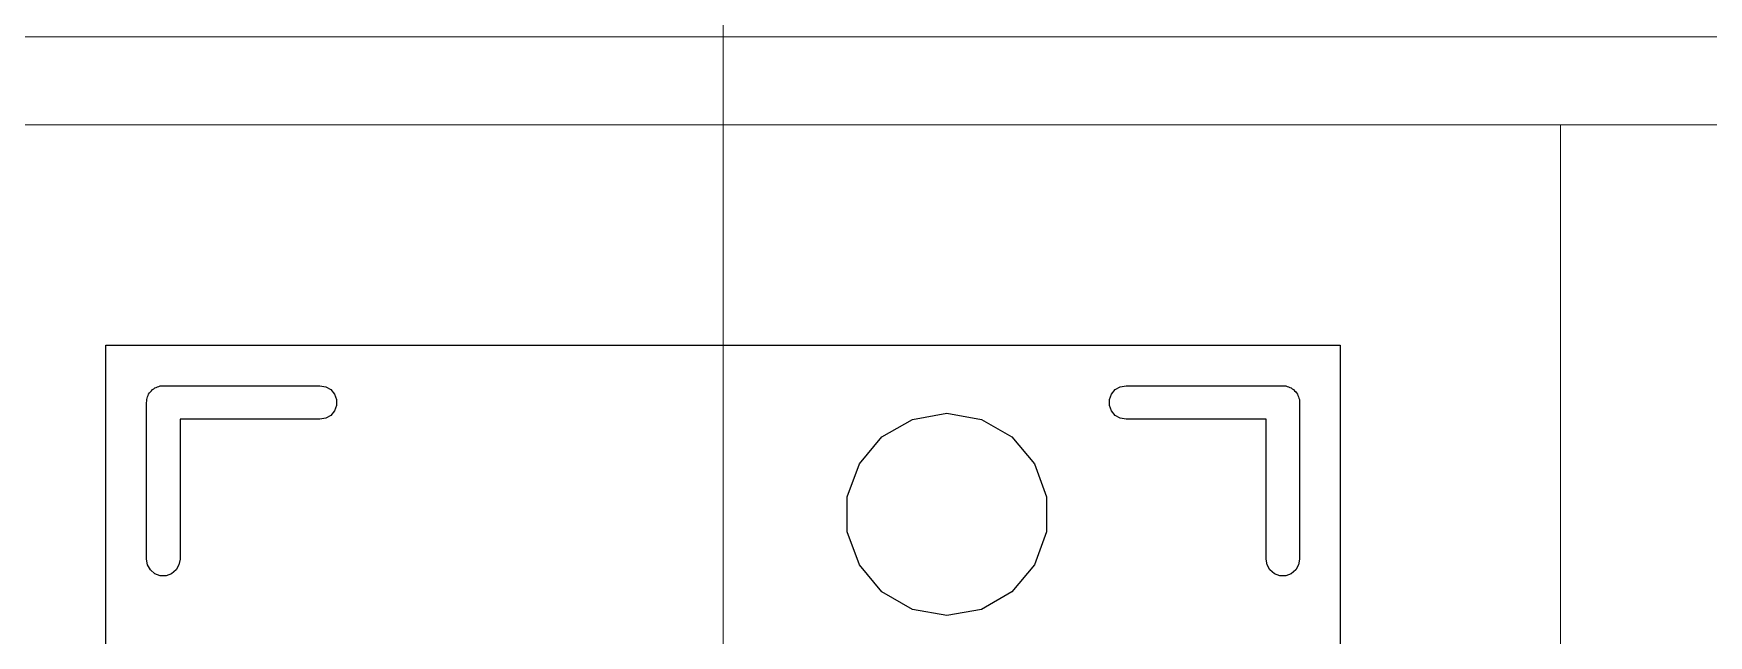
# Model space of a CAD drawing. Header units: millimetres. Extents: x 24 to 200, y 24 to 188.
# Drawn here: x 93.2 to 112.2, y 140.33 to 147.16 of the extents above; entities that cross this region are included whole.
import ezdxf

# ---------------------------------------------------------------- set-up
doc = ezdxf.new("R2010")
doc.units = ezdxf.units.MM
for name, color, linetype in [('3_SwitchPlate', 6, 'Continuous'), ('5_左天板', 1, 'Continuous'), ('6_右天板', 230, 'Continuous'), ('7_PCBサンプル', 7, 'Continuous')]:
    doc.layers.add(name, color=color, linetype=linetype)
doc.layers.add('補助線', color=4, linetype='Continuous', lineweight=5, transparency=0.5)

# ---------------------------------------------------------------- blocks, each defined once
blk = doc.blocks.new('hhskb2-F.SilkS')
at = {"layer": '7_PCBサンプル'}
for p, q in [((81.5168, -43.5168), (81.5275, -43.5041)), ((81.5275, -43.5041), (81.542, -43.4957)), ((81.542, -43.4957), (81.5547, -43.485)), ((81.5547, -43.485), (81.5704, -43.4793)), ((81.5704, -43.4793), (81.5848, -43.471)), ((81.5848, -43.471), (81.6013, -43.4681)), ((81.6013, -43.4681), (81.6169, -43.4624)), ((81.6169, -43.4624), (81.6336, -43.4624)), ((81.6336, -43.4624), (81.65, -43.4595)), ((81.65, -43.4595), (83.428, -43.4595)), ((83.428, -43.4595), (83.4932, -43.471)), ((83.4932, -43.471), (83.5505, -43.5041)), ((83.5505, -43.5041), (83.593, -43.5547)), ((92.407, -43.5547), (92.4495, -43.5041)), ((92.4495, -43.5041), (92.5068, -43.471)), ((92.5068, -43.471), (92.572, -43.4595)), ((92.572, -43.4595), (94.35, -43.4595)), ((94.35, -43.4595), (94.3664, -43.4624)), ((94.3664, -43.4624), (94.3831, -43.4624)), ((94.3831, -43.4624), (94.3987, -43.4681)), ((94.3987, -43.4681), (94.4152, -43.471)), ((94.4152, -43.471), (94.4296, -43.4793)), ((94.4296, -43.4793), (94.4453, -43.485)), ((94.4453, -43.485), (94.458, -43.4957)), ((94.458, -43.4957), (94.4725, -43.5041)), ((94.4725, -43.5041), (94.4832, -43.5168)), ((81.4595, -43.65), (81.4624, -43.6336)), ((81.4595, -45.428), (81.4595, -43.65)), ((81.4624, -43.6169), (81.4681, -43.6013)), ((81.4624, -43.6336), (81.4624, -43.6169)), ((81.4681, -43.6013), (81.471, -43.5848)), ((81.471, -43.5848), (81.4793, -43.5704)), ((81.4793, -43.5704), (81.485, -43.5547)), ((81.485, -43.5547), (81.4957, -43.542)), ((81.4957, -43.542), (81.5041, -43.5275)), ((81.5041, -43.5275), (81.5168, -43.5168)), ((83.593, -43.5547), (83.6156, -43.6169)), ((83.6156, -43.6831), (83.593, -43.7452)), ((83.6156, -43.6169), (83.6156, -43.6831)), ((92.3844, -43.6169), (92.407, -43.5547)), ((92.3844, -43.6831), (92.3844, -43.6169)), ((92.407, -43.7452), (92.3844, -43.6831)), ((94.4832, -43.5168), (94.4959, -43.5275)), ((94.4959, -43.5275), (94.5043, -43.542)), ((94.5043, -43.542), (94.515, -43.5547)), ((94.515, -43.5547), (94.5207, -43.5704)), ((94.5207, -43.5704), (94.529, -43.5848)), ((94.529, -43.5848), (94.5319, -43.6013)), ((94.5319, -43.6013), (94.5376, -43.6169)), ((94.5376, -43.6169), (94.5376, -43.6336)), ((94.5376, -43.6336), (94.5405, -43.65)), ((94.5405, -43.65), (94.5405, -45.428)), ((83.428, -43.8405), (81.8405, -43.8405)), ((81.8405, -43.8405), (81.8405, -45.428)), ((83.4932, -43.829), (83.428, -43.8405)), ((83.5505, -43.7959), (83.4932, -43.829)), ((83.593, -43.7452), (83.5505, -43.7959)), ((89.8025, -44.0411), (90.1476, -43.8418)), ((90.1476, -43.8418), (90.54, -43.7726)), ((90.54, -43.7726), (90.9324, -43.8418)), ((90.9324, -43.8418), (91.2775, -44.0411)), ((92.4495, -43.7959), (92.407, -43.7452)), ((92.5068, -43.829), (92.4495, -43.7959)), ((92.572, -43.8405), (92.5068, -43.829)), ((94.1595, -43.8405), (92.572, -43.8405)), ((94.1595, -45.428), (94.1595, -43.8405)), ((89.5464, -44.3463), (89.8025, -44.0411)), ((91.2775, -44.0411), (91.5336, -44.3463)), ((89.4101, -44.7208), (89.5464, -44.3463)), ((91.5336, -44.3463), (91.6699, -44.7208)), ((89.4101, -45.1192), (89.4101, -44.7208)), ((91.6699, -44.7208), (91.6699, -45.1192)), ((89.5464, -45.4937), (89.4101, -45.1192)), ((91.6699, -45.1192), (91.5336, -45.4937)), ((81.471, -45.4932), (81.4595, -45.428)), ((81.5041, -45.5505), (81.471, -45.4932)), ((81.5547, -45.593), (81.5041, -45.5505)), ((81.6169, -45.6156), (81.5547, -45.593)), ((81.7452, -45.593), (81.6831, -45.6156)), ((81.7959, -45.5505), (81.7452, -45.593)), ((81.829, -45.4932), (81.7959, -45.5505)), ((81.8405, -45.428), (81.829, -45.4932)), ((89.8025, -45.7989), (89.5464, -45.4937)), ((91.5336, -45.4937), (91.2775, -45.7989)), ((94.171, -45.4932), (94.1595, -45.428)), ((94.2041, -45.5505), (94.171, -45.4932)), ((94.2548, -45.593), (94.2041, -45.5505)), ((94.3169, -45.6156), (94.2548, -45.593)), ((94.4453, -45.593), (94.3831, -45.6156)), ((94.4959, -45.5505), (94.4453, -45.593)), ((94.529, -45.4932), (94.4959, -45.5505)), ((94.5405, -45.428), (94.529, -45.4932)), ((81.6831, -45.6156), (81.6169, -45.6156)), ((94.3831, -45.6156), (94.3169, -45.6156)), ((90.1476, -45.9982), (89.8025, -45.7989)), ((91.2775, -45.7989), (90.9324, -45.9982)), ((90.54, -46.0674), (90.1476, -45.9982)), ((90.9324, -45.9982), (90.54, -46.0674))]:
    blk.add_line(p, q, dxfattribs=at)

msp = doc.modelspace()

# ---------------------------------------------------------------- linework, layer by layer
at = {"layer": '3_SwitchPlate'}
msp.add_lwpolyline([(94.025, 129.625), (94.025, 143.625), (108.025, 143.625), (108.025, 129.625)], close=True, dxfattribs=at)
at = {"layer": '5_左天板', "lineweight": 5, "transparency": 33554687}
msp.add_lwpolyline([(52.525, 147.125), (52.525, 69.125), (100.025, 69.125), (100.025, 50.125), (168.525, 50.125), (168.525, 147.125)], close=True, dxfattribs=at)
at = {"layer": '6_右天板', "lineweight": 5, "transparency": 33554687}
msp.add_lwpolyline([(110.525, 50.125), (52.525, 50.125), (52.525, 69.125), (52.525, 147.125), (168.525, 147.125), (168.525, 69.125), (121.025, 69.125), (121.025, 50.125), (100.025, 50.125)], dxfattribs=at)
at = {"layer": '7_PCBサンプル', "lineweight": 5, "transparency": 33554687}
for points in [[(91.525, 127.125), (91.525, 146.125), (110.525, 146.125), (110.525, 127.125)], [(110.525, 127.125), (110.525, 146.125), (129.525, 146.125), (129.525, 127.125)]]:
    msp.add_lwpolyline(points, close=True, dxfattribs=at)
at = {"layer": '補助線'}
msp.add_line((101.025, 171.2), (101.025, 69.882), dxfattribs=at)
at = {"layer": '補助線', "lineweight": 5, "transparency": 33554687}
msp.add_line((200.177, 147.125), (37.584, 147.125), dxfattribs=at)

# ---------------------------------------------------------------- block references
msp.add_blockref('hhskb2-F.SilkS', (13.025, 186.625))

doc.saveas('drawing.dxf')
